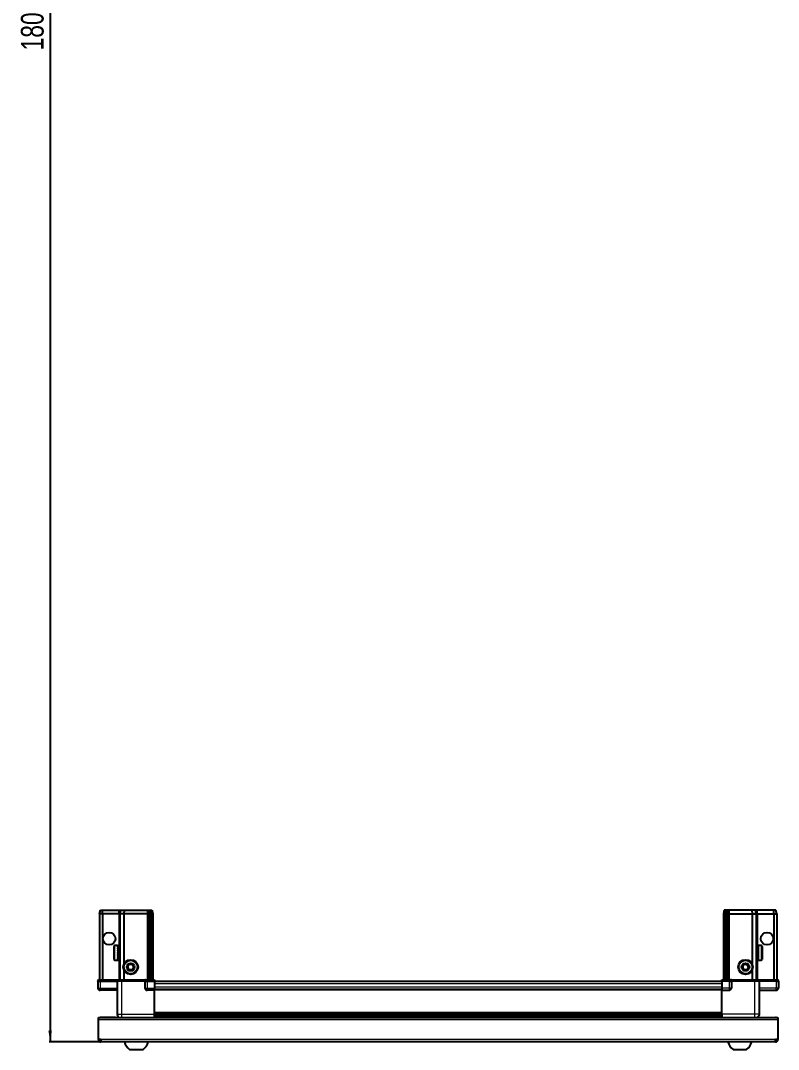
# Model space of a CAD drawing. Header units: millimetres. Extents: x 877 to 4353, y -1424 to 1882.
# Drawn here: x 933 to 1601, y -1424 to -518 of the extents above; entities that cross this region are included whole.
import ezdxf

# ---------------------------------------------------------------- set-up
doc = ezdxf.new("R2010")
doc.units = ezdxf.units.MM
doc.layers.add('FORMAT', color=7, linetype='Continuous')
doc.styles.add('SLDTEXTSTYLE0', font='TXT', dxfattribs={"width": 0.75})
doc.dimstyles.new('SLDDIMSTYLE0', dxfattribs={"dimtxt": 20, "dimasz": 10, "dimexe": 0, "dimexo": 0.0625, "dimgap": 5, "dimtad": 2, "dimdec": 1, "dimrnd": 1e-09, "dimzin": 12, "dimdsep": 46, "dimtxsty": 'SLDTEXTSTYLE0', "dimsah": 1, "dimcen": 0.09, "dimadec": 0, "dimazin": 3, "dimtfac": 1, "dimtofl": 0, "dimtmove": 0, "dimatfit": 3, "dimfxl": 0, "dimfrac": 2, "dimtolj": 1, "dimtzin": 12, "dimarcsym": 0})

# ---------------------------------------------------------------- blocks, each defined once
blk = doc.blocks.new('_D_10')
at = {"layer": 'FORMAT'}
for p, q in [((1026.03, 389.1), (957.67, 389.1)), ((958.67, 389.1), (958.67, -1417.9)), ((1003.26, -1417.9), (957.67, -1417.9))]:
    blk.add_line(p, q, dxfattribs=at)
for points in [[(958.67, 389.1), (957.13, 379.1), (960.21, 379.1)], [(958.67, -1417.9), (960.21, -1407.9), (957.13, -1407.9)]]:
    blk.add_solid(points, dxfattribs=at)
at = {"layer": 'FORMAT', "insert": (932.89, -543.95), "char_height": 20, "attachment_point": 1, "rotation": 90, "style": 'SLDTEXTSTYLE0'}
blk.add_mtext('1807', dxfattribs=at)

msp = doc.modelspace()

# ---------------------------------------------------------------- linework, layer by layer
at = {"color": 7, "linetype": 'Continuous', "lineweight": 25}
for p, q in [((1002.17, -1304.9), (1002.98, -1301.9)), ((1004.67, -1304.9), (1002.17, -1304.9)), ((1002.17, -1304.9), (1002.17, -1363.2)), ((1002.98, -1301.9), (1004.83, -1301.9)), ((1004.67, -1304.9), (1004.83, -1301.9)), ((1019.17, -1304.9), (1004.67, -1304.9)), ((1004.67, -1304.9), (1004.67, -1363.2)), ((1004.83, -1301.9), (1019.17, -1301.9)), ((1019.17, -1301.9), (1020.98, -1301.9)), ((1020.17, -1304.9), (1019.17, -1304.9)), ((1020.17, -1304.9), (1020.98, -1301.9)), ((1020.17, -1304.9), (1020.17, -1363.2)), ((1023.67, -1304.9), (1020.17, -1304.9)), ((1020.98, -1301.9), (1024.01, -1301.9)), ((1024.01, -1301.9), (1023.67, -1304.9)), ((1044.17, -1304.9), (1023.67, -1304.9)), ((1023.67, -1304.9), (1023.67, -1349.4)), ((1024.01, -1301.9), (1044.17, -1301.9)), ((1044.17, -1301.9), (1045.98, -1301.9)), ((1045.17, -1304.9), (1044.17, -1304.9)), ((1045.98, -1301.9), (1045.17, -1304.9)), ((1045.17, -1304.9), (1045.17, -1363.2)), ((1046.17, -1304.9), (1045.17, -1304.9)), ((1045.98, -1301.9), (1046.72, -1301.9)), ((1046.72, -1301.9), (1046.17, -1304.9)), ((1046.17, -1304.9), (1046.17, -1363.2)), ((1047.67, -1304.9), (1046.17, -1304.9)), ((1046.72, -1301.9), (1047.22, -1301.9)), ((1047.22, -1301.9), (1047.67, -1304.9)), ((1047.22, -1301.9), (1048.37, -1301.9)), ((1047.67, -1304.9), (1047.67, -1363.2)), ((1049.17, -1304.9), (1047.67, -1304.9)), ((1048.37, -1301.9), (1049.17, -1304.9)), ((1049.17, -1304.9), (1049.17, -1363.2)), ((1552.98, -1301.9), (1552.17, -1304.9)), ((1552.17, -1304.9), (1553.67, -1304.9)), ((1552.17, -1304.9), (1552.17, -1363.2)), ((1554.13, -1301.9), (1552.98, -1301.9)), ((1554.13, -1301.9), (1553.67, -1304.9)), ((1553.67, -1304.9), (1555.17, -1304.9)), ((1553.67, -1304.9), (1553.67, -1363.2)), ((1554.63, -1301.9), (1554.13, -1301.9)), ((1554.63, -1301.9), (1555.17, -1304.9)), ((1555.37, -1301.9), (1554.63, -1301.9)), ((1555.17, -1304.9), (1555.17, -1363.2)), ((1555.17, -1304.9), (1556.17, -1304.9)), ((1555.37, -1301.9), (1556.17, -1304.9)), ((1557.17, -1301.9), (1555.37, -1301.9)), ((1556.17, -1304.9), (1556.17, -1363.2)), ((1556.17, -1304.9), (1557.17, -1304.9)), ((1577.34, -1301.9), (1557.17, -1301.9)), ((1557.17, -1304.9), (1577.67, -1304.9)), ((1577.34, -1301.9), (1577.67, -1304.9)), ((1580.37, -1301.9), (1577.34, -1301.9)), ((1577.67, -1304.9), (1577.67, -1349.4)), ((1577.67, -1304.9), (1581.17, -1304.9)), ((1581.17, -1304.9), (1580.37, -1301.9)), ((1582.17, -1301.9), (1580.37, -1301.9)), ((1581.17, -1304.9), (1581.17, -1363.2)), ((1581.17, -1304.9), (1582.17, -1304.9)), ((1596.52, -1301.9), (1582.17, -1301.9)), ((1582.17, -1304.9), (1596.67, -1304.9)), ((1596.67, -1304.9), (1596.52, -1301.9)), ((1598.37, -1301.9), (1596.52, -1301.9)), ((1596.67, -1304.9), (1596.67, -1363.2)), ((1596.67, -1304.9), (1599.17, -1304.9)), ((1599.17, -1304.9), (1598.37, -1301.9)), ((1599.17, -1304.9), (1599.17, -1363.2)), ((1018.17, -1332.9), (1015.77, -1332.9)), ((1018.17, -1332.9), (1018.17, -1332.9)), ((1018.17, -1332.9), (1018.67, -1332.9)), ((1018.67, -1333.09), (1018.67, -1332.9)), ((1585.57, -1332.9), (1582.67, -1332.9)), ((1583.17, -1332.9), (1582.67, -1332.9)), ((1582.67, -1332.9), (1582.67, -1332.94)), ((1582.67, -1332.94), (1582.67, -1333.23)), ((1583.17, -1332.94), (1582.67, -1332.94)), ((1583.17, -1332.94), (1583.17, -1332.9)), ((1014.97, -1345.09), (1014.97, -1333.7)), ((1018.17, -1333.09), (1018.67, -1333.09)), ((1018.17, -1333.09), (1018.17, -1333.31)), ((1018.17, -1333.31), (1018.67, -1333.31)), ((1018.17, -1333.88), (1018.67, -1333.88)), ((1018.17, -1333.88), (1018.17, -1334.31)), ((1018.17, -1334.31), (1018.67, -1334.31)), ((1018.17, -1335.22), (1018.67, -1335.22)), ((1018.17, -1335.22), (1018.17, -1335.81)), ((1018.17, -1335.81), (1018.67, -1335.81)), ((1018.17, -1336.96), (1018.67, -1336.96)), ((1018.17, -1336.96), (1018.17, -1337.66)), ((1018.17, -1337.66), (1018.67, -1337.66)), ((1018.17, -1338.94), (1018.67, -1338.94)), ((1018.17, -1338.94), (1018.17, -1339.68)), ((1018.17, -1339.09), (1018.67, -1339.09)), ((1018.17, -1339.59), (1018.67, -1339.59)), ((1018.17, -1339.68), (1018.67, -1339.68)), ((1018.17, -1340.97), (1018.67, -1340.97)), ((1018.17, -1340.97), (1018.17, -1341.67)), ((1018.17, -1341.67), (1018.67, -1341.67)), ((1018.67, -1333.31), (1018.67, -1333.09)), ((1018.67, -1333.88), (1018.67, -1333.31)), ((1018.67, -1334.31), (1018.67, -1333.88)), ((1018.67, -1335.22), (1018.67, -1334.31)), ((1018.77, -1335), (1018.67, -1335)), ((1018.67, -1335.81), (1018.67, -1335.22)), ((1018.67, -1336.96), (1018.67, -1335.81)), ((1018.67, -1337.66), (1018.67, -1336.96)), ((1018.67, -1338.94), (1018.67, -1337.66)), ((1018.67, -1339.09), (1018.67, -1338.94)), ((1018.67, -1339.68), (1018.67, -1339.59)), ((1018.67, -1340.97), (1018.67, -1339.68)), ((1018.67, -1341.67), (1018.67, -1340.97)), ((1018.67, -1342.84), (1018.67, -1341.67)), ((1018.77, -1343.8), (1018.77, -1335)), ((1019.66, -1336.09), (1019.17, -1335.4)), ((1019.17, -1343.39), (1019.17, -1335.4)), ((1020.14, -1335.4), (1019.66, -1336.09)), ((1019.66, -1342.7), (1019.66, -1336.09)), ((1020.17, -1335.4), (1020.14, -1335.4)), ((1020.14, -1343.39), (1020.14, -1335.4)), ((1581.21, -1335.4), (1581.17, -1335.4)), ((1581.69, -1336.09), (1581.21, -1335.4)), ((1581.21, -1335.4), (1581.21, -1343.4)), ((1582.17, -1335.4), (1581.69, -1336.09)), ((1581.69, -1336.09), (1581.69, -1342.7)), ((1582.17, -1335.4), (1582.17, -1343.4)), ((1582.67, -1335), (1582.57, -1335)), ((1582.57, -1335), (1582.57, -1343.8)), ((1583.17, -1333.23), (1582.67, -1333.23)), ((1582.67, -1333.23), (1582.67, -1333.5)), ((1583.17, -1333.5), (1582.67, -1333.5)), ((1582.67, -1333.5), (1582.67, -1334.17)), ((1583.17, -1334.17), (1582.67, -1334.17)), ((1582.67, -1334.17), (1582.67, -1334.64)), ((1582.67, -1334.64), (1582.67, -1335.61)), ((1583.17, -1334.64), (1582.67, -1334.64)), ((1583.17, -1335.61), (1582.67, -1335.61)), ((1582.67, -1335.61), (1582.67, -1336.24)), ((1582.67, -1336.24), (1582.67, -1337.43)), ((1583.17, -1336.24), (1582.67, -1336.24)), ((1583.17, -1337.43), (1582.67, -1337.43)), ((1582.67, -1337.43), (1582.67, -1338.07)), ((1583.17, -1338.07), (1582.67, -1338.07)), ((1582.67, -1338.15), (1582.67, -1339.44)), ((1583.17, -1338.15), (1582.67, -1338.15)), ((1583.17, -1339.44), (1582.67, -1339.44)), ((1583.17, -1339.93), (1582.67, -1339.93)), ((1582.67, -1339.93), (1582.67, -1340.18)), ((1582.67, -1340.18), (1582.67, -1341.45)), ((1583.17, -1340.18), (1582.67, -1340.18)), ((1583.17, -1341.45), (1582.67, -1341.45)), ((1582.67, -1341.45), (1582.67, -1342.14)), ((1583.17, -1333.5), (1583.17, -1333.23)), ((1583.17, -1334.64), (1583.17, -1334.17)), ((1583.17, -1336.24), (1583.17, -1335.61)), ((1583.17, -1338.15), (1583.17, -1337.43)), ((1583.17, -1340.18), (1583.17, -1339.44)), ((1583.17, -1342.14), (1583.17, -1341.45)), ((1586.37, -1333.7), (1586.37, -1345.1)), ((1015.77, -1345.9), (1018.17, -1345.9)), ((1018.17, -1342.84), (1018.67, -1342.84)), ((1018.17, -1342.84), (1018.17, -1343.44)), ((1018.17, -1343.44), (1018.67, -1343.44)), ((1018.17, -1344.37), (1018.67, -1344.37)), ((1018.17, -1344.37), (1018.17, -1344.82)), ((1018.17, -1344.82), (1018.67, -1344.82)), ((1018.17, -1345.42), (1018.67, -1345.42)), ((1018.17, -1345.42), (1018.17, -1345.66)), ((1018.17, -1345.66), (1018.67, -1345.66)), ((1018.17, -1345.88), (1018.67, -1345.88)), ((1018.17, -1345.88), (1018.17, -1345.9)), ((1018.17, -1345.89), (1018.67, -1345.89)), ((1018.67, -1343.44), (1018.67, -1342.84)), ((1018.67, -1344.37), (1018.67, -1343.44)), ((1018.67, -1343.8), (1018.77, -1343.8)), ((1018.67, -1344.82), (1018.67, -1344.37)), ((1018.67, -1345.42), (1018.67, -1344.82)), ((1018.67, -1345.66), (1018.67, -1345.42)), ((1018.67, -1345.88), (1018.67, -1345.66)), ((1018.67, -1345.89), (1018.67, -1345.88)), ((1019.17, -1343.4), (1019.66, -1342.7)), ((1019.66, -1342.7), (1020.14, -1343.4)), ((1020.14, -1343.4), (1020.17, -1343.4)), ((1581.17, -1343.4), (1581.21, -1343.4)), ((1581.21, -1343.4), (1581.69, -1342.7)), ((1581.69, -1342.7), (1582.17, -1343.4)), ((1582.57, -1343.8), (1582.67, -1343.8)), ((1582.67, -1342.14), (1582.67, -1343.26)), ((1583.17, -1342.14), (1582.67, -1342.14)), ((1583.17, -1343.26), (1582.67, -1343.26)), ((1582.67, -1343.26), (1582.67, -1343.82)), ((1582.67, -1343.82), (1582.67, -1344.68)), ((1583.17, -1343.82), (1582.67, -1343.82)), ((1583.17, -1344.68), (1582.67, -1344.68)), ((1582.67, -1344.68), (1582.67, -1345.08)), ((1582.67, -1345.08), (1582.67, -1345.59)), ((1583.17, -1345.08), (1582.67, -1345.08)), ((1583.17, -1345.59), (1582.67, -1345.59)), ((1582.67, -1345.59), (1582.67, -1345.77)), ((1582.67, -1345.77), (1582.67, -1345.89)), ((1583.17, -1345.77), (1582.67, -1345.77)), ((1582.67, -1345.9), (1585.57, -1345.9)), ((1583.17, -1343.82), (1583.17, -1343.26)), ((1583.17, -1345.08), (1583.17, -1344.68)), ((1583.17, -1345.77), (1583.17, -1345.59)), ((1023.67, -1354.4), (1023.67, -1363.2)), ((1577.67, -1354.4), (1577.67, -1363.2)), ((1001.17, -1363.2), (1000.67, -1364.06)), ((1000.67, -1364.4), (1000.67, -1364.06)), ((1000.67, -1364.4), (1002.67, -1364.4)), ((1000.67, -1364.4), (1000.67, -1370.4)), ((1002.67, -1363.2), (1001.17, -1363.2)), ((1002.67, -1363.2), (1017.47, -1363.2)), ((1017.47, -1364.4), (1002.67, -1364.4)), ((1002.67, -1364.4), (1017.47, -1364.4)), ((1017.47, -1363.2), (1017.67, -1363.2)), ((1017.67, -1364.4), (1017.47, -1364.4)), ((1017.67, -1364.4), (1017.67, -1363.2)), ((1017.67, -1363.2), (1021.67, -1363.2)), ((1021.67, -1364.4), (1017.67, -1364.4)), ((1017.67, -1364.4), (1017.67, -1393.4)), ((1021.67, -1363.2), (1041.97, -1363.2)), ((1041.97, -1364.4), (1021.67, -1364.4)), ((1041.97, -1363.2), (1042.17, -1363.2)), ((1042.17, -1364.4), (1041.97, -1364.4)), ((1042.17, -1364.4), (1042.17, -1363.2)), ((1042.85, -1363.2), (1042.17, -1363.2)), ((1042.17, -1364.4), (1044.17, -1364.4)), ((1042.17, -1364.4), (1042.17, -1370.4)), ((1042.85, -1363.2), (1050.67, -1363.2)), ((1050.67, -1364.06), (1044.17, -1364.06)), ((1050.67, -1364.4), (1044.17, -1364.4)), ((1044.17, -1364.4), (1050.67, -1364.4)), ((1050.67, -1363.2), (1050.67, -1364.06)), ((1050.67, -1364.06), (1050.67, -1364.06)), ((1050.67, -1364.4), (1050.67, -1364.06)), ((1050.67, -1364.4), (1050.67, -1364.4)), ((1050.67, -1364.4), (1050.67, -1370.4)), ((1550.67, -1364.55), (1050.67, -1364.55)), ((1550.67, -1364.06), (1550.67, -1363.2)), ((1550.67, -1363.2), (1558.5, -1363.2)), ((1557.17, -1364.06), (1550.67, -1364.06)), ((1550.67, -1364.4), (1550.67, -1364.06)), ((1557.17, -1364.4), (1550.67, -1364.4)), ((1550.67, -1364.4), (1550.67, -1370.4)), ((1557.17, -1364.4), (1559.17, -1364.4)), ((1559.17, -1364.4), (1557.17, -1364.4)), ((1559.17, -1363.2), (1558.5, -1363.2)), ((1559.17, -1364.4), (1559.17, -1363.2)), ((1559.17, -1363.2), (1559.37, -1363.2)), ((1559.37, -1364.4), (1559.17, -1364.4)), ((1559.17, -1364.4), (1559.17, -1370.4)), ((1559.37, -1363.2), (1579.67, -1363.2)), ((1579.67, -1364.4), (1559.37, -1364.4)), ((1579.67, -1363.2), (1583.67, -1363.2)), ((1583.67, -1364.4), (1579.67, -1364.4)), ((1583.67, -1364.4), (1583.67, -1363.2)), ((1583.67, -1363.2), (1583.87, -1363.2)), ((1583.87, -1364.4), (1583.67, -1364.4)), ((1583.67, -1364.4), (1583.67, -1393.4)), ((1583.87, -1363.2), (1598.67, -1363.2)), ((1598.67, -1364.4), (1583.87, -1364.4)), ((1600.17, -1363.2), (1598.67, -1363.2)), ((1598.67, -1364.4), (1600.67, -1364.4)), ((1600.67, -1364.06), (1600.17, -1363.2)), ((1600.67, -1364.06), (1600.17, -1363.2)), ((1600.67, -1364.4), (1600.67, -1364.06)), ((1600.67, -1364.4), (1600.67, -1364.06)), ((1600.67, -1364.4), (1600.67, -1364.4)), ((1600.67, -1364.4), (1600.67, -1370.4)), ((1017.67, -1372.4), (1002.67, -1372.4)), ((1050.67, -1372.4), (1044.17, -1372.4)), ((1050.67, -1370.4), (1050.67, -1372.4)), ((1550.67, -1371.75), (1050.67, -1371.75)), ((1050.67, -1393.4), (1050.67, -1372.4)), ((1550.67, -1370.4), (1550.67, -1372.4)), ((1550.67, -1372.4), (1557.17, -1372.4)), ((1550.67, -1393.4), (1550.67, -1372.4)), ((1583.67, -1372.4), (1598.67, -1372.4)), ((1001.17, -1398.5), (1001.17, -1396.4)), ((1001.17, -1396.4), (1600.17, -1396.4)), ((1016.17, -1396.3), (1003.27, -1396.3)), ((1016.17, -1396.3), (1016.17, -1396.4)), ((1050.52, -1396.4), (1050.52, -1393.4)), ((1050.67, -1394.42), (1550.67, -1394.42)), ((1050.67, -1394.45), (1550.67, -1394.45)), ((1074.55, -1396.25), (1050.67, -1396.25)), ((1069.17, -1396.4), (1069.17, -1396.25)), ((1069.21, -1396.4), (1069.21, -1396.25)), ((1069.48, -1396.4), (1069.48, -1396.25)), ((1069.74, -1396.4), (1069.74, -1396.25)), ((1070.39, -1396.4), (1070.39, -1396.25)), ((1070.86, -1396.4), (1070.86, -1396.25)), ((1071.82, -1396.4), (1071.82, -1396.25)), ((1072.44, -1396.4), (1072.44, -1396.25)), ((1073.63, -1396.4), (1073.63, -1396.25)), ((1074.29, -1396.4), (1074.29, -1396.25)), ((1074.34, -1396.4), (1074.34, -1396.25)), ((1075.64, -1396.25), (1074.55, -1396.25)), ((1076.37, -1396.25), (1075.64, -1396.25)), ((1075.64, -1396.4), (1075.64, -1396.25)), ((1075.64, -1396.25), (1075.64, -1396.25)), ((1075.65, -1396.4), (1075.65, -1396.25)), ((1076.15, -1396.4), (1076.15, -1396.25)), ((1076.38, -1396.25), (1076.37, -1396.25)), ((1076.38, -1396.4), (1076.38, -1396.25)), ((1076.79, -1396.25), (1076.38, -1396.25)), ((1524.55, -1396.25), (1076.79, -1396.25)), ((1077.65, -1396.4), (1077.65, -1396.25)), ((1078.34, -1396.4), (1078.34, -1396.25)), ((1079.47, -1396.4), (1079.47, -1396.25)), ((1080.04, -1396.4), (1080.04, -1396.25)), ((1080.91, -1396.4), (1080.91, -1396.25)), ((1081.31, -1396.4), (1081.31, -1396.25)), ((1081.84, -1396.4), (1081.84, -1396.25)), ((1082.04, -1396.4), (1082.04, -1396.25)), ((1082.17, -1396.4), (1082.17, -1396.25)), ((1519.18, -1396.4), (1519.18, -1396.25)), ((1519.35, -1396.4), (1519.35, -1396.25)), ((1519.56, -1396.4), (1519.56, -1396.25)), ((1520.12, -1396.4), (1520.12, -1396.25)), ((1520.54, -1396.4), (1520.54, -1396.25)), ((1521.43, -1396.4), (1521.43, -1396.25)), ((1522.02, -1396.4), (1522.02, -1396.25)), ((1523.16, -1396.4), (1523.16, -1396.25)), ((1523.86, -1396.4), (1523.86, -1396.25)), ((1525.14, -1396.25), (1524.55, -1396.25)), ((1525.87, -1396.25), (1525.14, -1396.25)), ((1525.14, -1396.4), (1525.14, -1396.25)), ((1525.14, -1396.25), (1525.14, -1396.25)), ((1525.31, -1396.4), (1525.31, -1396.25)), ((1525.81, -1396.4), (1525.81, -1396.25)), ((1525.87, -1396.4), (1525.87, -1396.25)), ((1526.79, -1396.25), (1525.87, -1396.25)), ((1525.87, -1396.25), (1525.87, -1396.25)), ((1550.67, -1396.25), (1526.79, -1396.25)), ((1527.16, -1396.4), (1527.16, -1396.25)), ((1527.87, -1396.4), (1527.87, -1396.25)), ((1529.05, -1396.4), (1529.05, -1396.25)), ((1529.65, -1396.4), (1529.65, -1396.25)), ((1530.6, -1396.4), (1530.6, -1396.25)), ((1531.05, -1396.4), (1531.05, -1396.25)), ((1531.67, -1396.4), (1531.67, -1396.25)), ((1531.91, -1396.4), (1531.91, -1396.25)), ((1532.15, -1396.4), (1532.15, -1396.25)), ((1532.17, -1396.4), (1532.17, -1396.25)), ((1585.17, -1396.3), (1585.17, -1396.4)), ((1585.17, -1396.3), (1598.07, -1396.3)), ((1600.17, -1396.4), (1600.17, -1398.5)), ((1001.17, -1415.8), (1001.17, -1398.5)), ((1600.17, -1398.5), (1600.17, -1415.8)), ((1003.27, -1415.8), (1001.17, -1415.8)), ((1003.27, -1415.8), (1003.27, -1417.9)), ((1598.07, -1417.9), (1003.27, -1417.9)), ((1600.17, -1415.8), (1598.07, -1415.8)), ((1598.07, -1417.9), (1598.07, -1415.8)), ((1028.67, -1424.5), (1040.67, -1424.5)), ((1560.67, -1424.5), (1572.67, -1424.5))]:
    msp.add_line(p, q, dxfattribs=at)
at = {"color": 8, "linetype": 'Continuous', "lineweight": 18}
for p, q in [((1019.17, -1304.9), (1019.17, -1301.9)), ((1019.17, -1304.9), (1019.17, -1335.4)), ((1044.17, -1301.9), (1044.17, -1304.9)), ((1044.17, -1304.9), (1044.17, -1363.2)), ((1557.17, -1301.9), (1557.17, -1304.9)), ((1557.17, -1304.9), (1557.17, -1363.2)), ((1582.17, -1304.9), (1582.17, -1301.9)), ((1582.17, -1304.9), (1582.17, -1335.4)), ((1015.77, -1345.89), (1015.77, -1332.9)), ((1585.57, -1332.9), (1585.57, -1345.9)), ((1019.17, -1343.4), (1019.17, -1363.2)), ((1582.17, -1343.4), (1582.17, -1363.2)), ((1002.67, -1364.4), (1002.67, -1363.2)), ((1002.67, -1364.4), (1002.67, -1370.4)), ((1017.47, -1364.4), (1017.47, -1363.2)), ((1021.67, -1364.4), (1021.67, -1363.2)), ((1021.67, -1364.4), (1021.67, -1393.4)), ((1041.97, -1364.4), (1041.97, -1363.2)), ((1044.17, -1364.4), (1044.17, -1364.06)), ((1044.17, -1364.4), (1044.17, -1370.4)), ((1050.67, -1364.4), (1050.67, -1364.06)), ((1550.67, -1366.55), (1050.67, -1366.55)), ((1557.17, -1364.4), (1557.17, -1364.06)), ((1557.17, -1364.4), (1557.17, -1370.4)), ((1559.37, -1363.2), (1559.37, -1364.4)), ((1579.67, -1364.4), (1579.67, -1363.2)), ((1579.67, -1364.4), (1579.67, -1393.4)), ((1583.87, -1363.2), (1583.87, -1364.4)), ((1598.67, -1364.4), (1598.67, -1363.2)), ((1598.67, -1364.4), (1598.67, -1370.4)), ((1000.67, -1370.4), (1002.67, -1370.4)), ((1002.67, -1370.4), (1017.67, -1370.4)), ((1002.67, -1372.4), (1002.67, -1370.4)), ((1042.17, -1370.4), (1044.17, -1370.4)), ((1044.17, -1370.4), (1050.67, -1370.4)), ((1044.17, -1370.4), (1044.17, -1372.4)), ((1550.67, -1369.75), (1050.67, -1369.75)), ((1550.67, -1372.4), (1050.67, -1372.4)), ((1557.17, -1370.4), (1550.67, -1370.4)), ((1559.17, -1370.4), (1557.17, -1370.4)), ((1557.17, -1370.4), (1557.17, -1372.4)), ((1598.67, -1370.4), (1583.67, -1370.4)), ((1598.67, -1372.4), (1598.67, -1370.4)), ((1600.67, -1370.4), (1598.67, -1370.4)), ((1003.27, -1396.4), (1003.27, -1396.3)), ((1021.67, -1393.4), (1050.67, -1393.4)), ((1050.67, -1391.8), (1550.67, -1391.8)), ((1550.67, -1393.21), (1050.67, -1393.21)), ((1050.67, -1395.66), (1550.67, -1395.66)), ((1579.67, -1393.4), (1550.67, -1393.4)), ((1598.07, -1396.4), (1598.07, -1396.3)), ((1600.17, -1398.5), (1001.17, -1398.5)), ((1598.07, -1415.8), (1003.27, -1415.8))]:
    msp.add_line(p, q, dxfattribs=at)
at = {"color": 7, "linetype": 'Continuous', "lineweight": 25, "flags": 128}
for points in [[(1003.27, -1396.3), (1002.86, -1396.34), (1002.63, -1396.4)], [(1598.71, -1396.4), (1598.48, -1396.34), (1598.07, -1396.3)]]:
    msp.add_lwpolyline(points, dxfattribs=at)
at = {"color": 7, "linetype": 'Continuous', "lineweight": 25}
for centre, radius in [((1010.67, -1326.9), 5.5), ((1590.67, -1326.9), 5.5), ((1029.67, -1351.9), 6.5), ((1029.67, -1351.9), 3.46), ((1571.67, -1351.9), 6.5), ((1571.67, -1351.9), 3.46)]:
    msp.add_circle(centre, radius, dxfattribs=at)
at = {"color": 8, "linetype": 'Continuous', "lineweight": 18}
for centre in [(1029.67, -1351.9), (1571.67, -1351.9)]:
    msp.add_circle(centre, 5.7, dxfattribs=at)
at = {"color": 7, "linetype": 'Continuous', "lineweight": 25}
for centre, radius, start, end in [((1015.77, -1333.7), 0.8, 90, 180), ((1585.57, -1333.7), 0.8, 360, 90), ((1019.17, -1335), 0.4, 180, 270), ((1582.17, -1335), 0.4, 270, 0), ((1015.77, -1345.1), 0.8, 180, 270), ((1019.17, -1343.8), 0.4, 90, 180), ((1029.67, -1351.9), 2.5, 147.37605, 207.37605), ((1029.67, -1351.9), 2.5, 87.37605, 147.37605), ((1029.67, -1351.9), 2.5, 27.37605, 87.37605), ((1029.67, -1351.9), 2.5, 327.37605, 27.37605), ((1571.67, -1351.9), 2.5, 134.67671, 194.67671), ((1571.67, -1351.9), 2.5, 74.67671, 134.67671), ((1571.67, -1351.9), 2.5, 14.67671, 74.67671), ((1582.17, -1343.8), 0.4, 360, 90), ((1585.57, -1345.1), 0.8, 270, 0), ((1029.67, -1351.9), 2.5, 207.37605, 267.37605), ((1029.67, -1351.9), 2.5, 267.37605, 327.37605), ((1571.67, -1351.9), 2.5, 194.67671, 254.67671), ((1571.67, -1351.9), 2.5, 254.67671, 314.67671), ((1571.67, -1351.9), 2.5, 314.67671, 14.67671), ((1002.67, -1370.4), 2, 180, 270), ((1044.17, -1370.4), 2, 180, 270), ((1557.17, -1370.4), 2, 270, 0), ((1598.67, -1370.4), 2, 270, 0), ((1003.27, -1415.8), 2.1, 180, 270), ((1003.27, -1415.8), 0.6, 180, 270), ((1035.7, -1414.87), 11.91, 194.70035, 233.8734), ((1033.65, -1414.87), 11.91, 306.1266, 345.29965), ((1567.7, -1414.87), 11.91, 194.70035, 233.8734), ((1565.65, -1414.87), 11.91, 306.1266, 345.29965), ((1598.07, -1415.8), 2.1, 270, 0), ((1598.07, -1415.8), 0.6, 270, 0)]:
    msp.add_arc(centre, radius, start, end, dxfattribs=at)
for centre, start_param, end_param in [((1044.17, -1360.6), 2.418858, 3.141593), ((1557.17, -1360.6), 3.141593, 3.864327)]:
    msp.add_ellipse(centre, major_axis=(0, 3.46), ratio=0.57735, start_param=start_param, end_param=end_param, dxfattribs=at)
for points, knots in [([(1026.79, -1351.76), (1027.07, -1351.33), (1027.59, -1350.52), (1028.1, -1349.71), (1028.34, -1349.33)], [0, 0, 0, 0, 0.534686, 1, 1, 1, 1]), ([(1028.34, -1349.33), (1028.86, -1349.36), (1029.82, -1349.4), (1030.78, -1349.44), (1031.23, -1349.46)], [0, 0, 0, 0, 0.534686, 1, 1, 1, 1]), ([(1031.23, -1349.46), (1031.39, -1349.77), (1031.77, -1350.5), (1032.22, -1351.38), (1032.5, -1351.92), (1032.56, -1352.03)], [0, 0, 0, 0, 0.362901, 0.866875, 1, 1, 1, 1]), ([(1568.89, -1351.13), (1569.25, -1350.77), (1569.94, -1350.09), (1570.62, -1349.42), (1570.94, -1349.1)], [0, 0, 0, 0, 0.534686, 1, 1, 1, 1]), ([(1570.94, -1349.1), (1571.44, -1349.24), (1572.37, -1349.49), (1573.29, -1349.75), (1573.73, -1349.87)], [0, 0, 0, 0, 0.5346859, 1, 1, 1, 1]), ([(1573.73, -1349.87), (1573.76, -1349.99), (1573.91, -1350.57), (1574.16, -1351.53), (1574.37, -1352.32), (1574.46, -1352.66)], [0, 0, 0, 0, 0.133125, 0.637099, 1, 1, 1, 1]), ([(1028.12, -1354.33), (1028.06, -1354.22), (1027.78, -1353.68), (1027.33, -1352.8), (1026.95, -1352.07), (1026.79, -1351.76)], [0, 0, 0, 0, 0.133125, 0.637099, 1, 1, 1, 1]), ([(1031, -1354.46), (1030.48, -1354.44), (1029.52, -1354.39), (1028.56, -1354.35), (1028.12, -1354.33)], [0, 0, 0, 0, 0.534686, 1, 1, 1, 1]), ([(1032.56, -1352.03), (1032.28, -1352.46), (1031.76, -1353.27), (1031.24, -1354.08), (1031, -1354.46)], [0, 0, 0, 0, 0.5346859, 1, 1, 1, 1]), ([(1569.62, -1353.92), (1569.53, -1353.59), (1569.32, -1352.8), (1569.07, -1351.83), (1568.92, -1351.25), (1568.89, -1351.13)], [0, 0, 0, 0, 0.362901, 0.866875, 1, 1, 1, 1]), ([(1572.4, -1354.69), (1571.91, -1354.55), (1570.98, -1354.3), (1570.05, -1354.04), (1569.62, -1353.92)], [0, 0, 0, 0, 0.534686, 1, 1, 1, 1]), ([(1574.46, -1352.66), (1574.09, -1353.02), (1573.4, -1353.7), (1572.72, -1354.37), (1572.4, -1354.69)], [0, 0, 0, 0, 0.534686, 1, 1, 1, 1]), ([(1017.67, -1393.4), (1017.72, -1393.84), (1017.79, -1394.51), (1018.23, -1395.33), (1018.68, -1395.88), (1019.09, -1396.24), (1019.35, -1396.37), (1019.39, -1396.4)], [0, 0, 0, 0, 0.363018, 0.558438, 0.758004, 0.95757, 1, 1, 1, 1]), ([(1050.67, -1393.4), (1050.67, -1393.79), (1050.67, -1394.58), (1050.67, -1395.6), (1050.67, -1396.23), (1050.67, -1396.38), (1050.67, -1396.4)], [0, 0, 0, 0, 0.32552, 0.65104, 0.97656, 1, 1, 1, 1]), ([(1550.67, -1393.4), (1550.67, -1393.79), (1550.67, -1394.58), (1550.67, -1395.6), (1550.67, -1396.23), (1550.67, -1396.38), (1550.67, -1396.4)], [0, 0, 0, 0, 0.32552, 0.65104, 0.97656, 1, 1, 1, 1]), ([(1583.67, -1393.4), (1583.63, -1393.84), (1583.55, -1394.51), (1583.12, -1395.33), (1582.66, -1395.88), (1582.26, -1396.24), (1582, -1396.37), (1581.95, -1396.4)], [0, 0, 0, 0, 0.3630185, 0.5584377, 0.7580039, 0.9575702, 1, 1, 1, 1])]:
    msp.add_open_spline(points, degree=3, knots=knots, dxfattribs=at)
at = {"color": 8, "linetype": 'Continuous', "lineweight": 18}
for points in [[(1017.67, -1393.4), (1017.73, -1393.4), (1017.85, -1393.4), (1018.78, -1393.4), (1020.1, -1393.4), (1021.15, -1393.4), (1021.67, -1393.4)], [(1583.67, -1393.4), (1583.61, -1393.4), (1583.49, -1393.4), (1582.57, -1393.4), (1581.24, -1393.4), (1580.2, -1393.4), (1579.67, -1393.4)]]:
    msp.add_open_spline(points, degree=3, dxfattribs=at)
for points in [[(1021.67, -1393.4), (1021.67, -1393.84), (1021.67, -1394.51), (1021.67, -1395.33), (1021.67, -1395.88), (1021.67, -1396.24), (1021.67, -1396.37), (1021.67, -1396.4)], [(1579.67, -1393.4), (1579.67, -1393.84), (1579.67, -1394.51), (1579.67, -1395.33), (1579.67, -1395.88), (1579.67, -1396.24), (1579.67, -1396.37), (1579.67, -1396.4)]]:
    msp.add_open_spline(points, degree=3, knots=[0, 0, 0, 0, 0.363018, 0.558438, 0.758004, 0.95757, 1, 1, 1, 1], dxfattribs=at)

# ---------------------------------------------------------------- dimensions: what is measured, and where the dimension line sits
at = {"layer": 'FORMAT'}
dim = msp.add_linear_dim(base=(958.67, -1417.9), p1=(1026.04, 389.1), p2=(1003.27, -1417.9), angle=90, dimstyle='SLDDIMSTYLE0', dxfattribs=at)
dim.commit()
dim.dimension.update_dxf_attribs({"geometry": '_D_10', "text_midpoint": (958.67, -514.4), "dimtype": 160})

doc.saveas('drawing.dxf')
